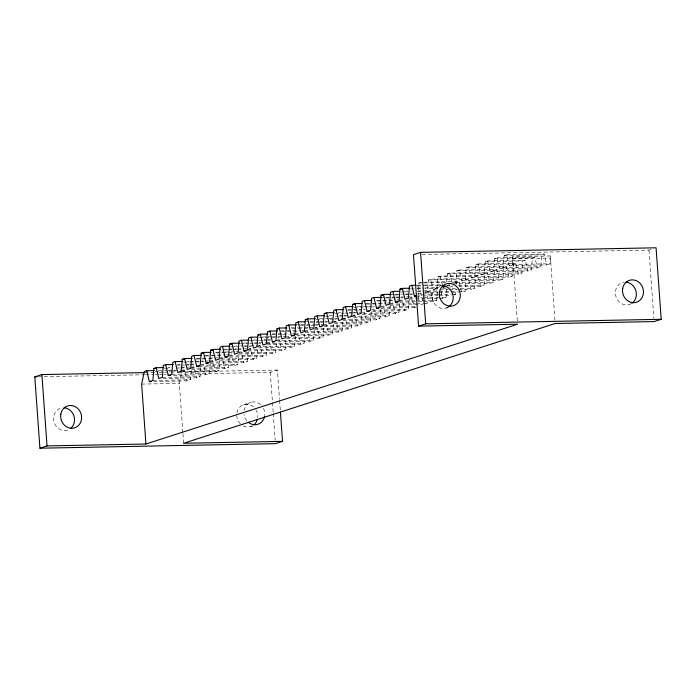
<?xml version="1.0" encoding="UTF-8"?>
<svg xmlns="http://www.w3.org/2000/svg" width="696" height="696" viewBox="0 0 696 696"><rect width="100%" height="100%" fill="white"/><g stroke="black" fill="none" stroke-linecap="round" stroke-linejoin="round"><path stroke-width="0.52" stroke-dasharray="3.48 2.61" d="M153.633 381.521L187.006 380.877L190.556 379.738L191.356 369.741M163.099 378.467L196.481 377.824L200.03 376.675L200.822 366.688M210.279 363.643L209.479 373.63L205.929 374.77L172.564 375.414M178.802 372.43L215.386 371.725L218.935 370.577L219.736 360.589M191.504 369.315L224.86 368.671L228.41 367.523L229.201 357.535M198.821 366.305L234.326 365.618L237.875 364.469L238.676 354.481M210.436 363.208L243.791 362.564L247.341 361.424L248.141 351.436M248.307 351.001L281.654 350.358L285.203 349.218L286.004 339.222M258.851 347.93L291.119 347.304L294.669 346.164L295.469 336.177M267.238 344.903L300.585 344.259L304.143 343.111L304.935 333.123M277.782 341.823L310.059 341.205L313.609 340.057L314.401 330.069M296.722 335.724L328.99 335.098L332.54 333.958L333.34 323.971M305.118 332.688L338.517 332.044L342.067 330.905L342.945 319.916M342.989 320.482L376.388 319.838L379.938 318.698L380.738 308.711M353.533 317.411L385.862 316.784L389.412 315.645L390.204 305.657M425.508 304.013L427.283 303.439L428.24 291.45L430.606 290.684L433.199 301.525L436.749 300.385L437.706 288.396L424.777 288.649M439.428 298.54L442.665 298.48L446.214 297.331L446.936 288.344M423.455 282.219L459.003 281.532L461.596 292.372L465.154 291.233L466.111 279.244L468.478 278.478L471.07 289.319L474.62 288.179L475.577 276.19L477.943 275.425L480.536 286.274L484.085 285.125L485.042 273.137L487.409 272.38L490.001 283.22L493.551 282.071L494.508 270.091L496.874 269.326L499.467 280.166L503.025 279.018L503.982 267.038L506.349 266.272L508.941 277.112L512.491 275.973L513.448 263.984L515.814 263.219L518.407 274.059L521.957 272.919L522.913 260.93L525.28 260.173L527.872 271.014L531.422 269.865L532.379 257.877L534.745 257.12L537.338 267.96L540.888 266.812L541.845 254.832L544.22 254.066L546.812 264.906L550.362 263.767L550.353 255.963L512.7 256.694L512.239 258.781L512.648 264.489L509.098 265.637L506.505 254.797L504.139 255.562L503.182 267.542L499.632 268.691L497.04 257.851L494.673 258.608L493.716 270.596L490.167 271.736L487.574 260.896L485.208 261.661L484.242 273.65L480.692 274.79L478.1 263.949L475.733 264.715L474.776 276.695L471.227 277.843L468.634 267.003L466.268 267.769L465.311 279.749L461.761 280.897L459.169 270.057L456.802 270.822L455.845 282.802L454.07 283.376M219.901 360.154L253.257 359.51L256.807 358.37L257.764 346.382M229.375 357.109L262.723 356.465L266.272 355.317L267.229 343.337M238.841 354.055L272.188 353.411L275.738 352.263L276.695 340.283M286.178 338.795L319.525 338.152L323.075 337.003L324.031 325.023M314.583 329.643L347.991 328.999L351.541 327.851L352.498 315.871M324.058 326.589L357.457 325.945L361.006 324.797L361.964 312.817M334.602 323.518L366.923 322.892L370.472 321.743L371.429 309.764M361.929 314.383L395.328 313.739L398.878 312.591L399.835 300.611L402.201 299.845L404.794 310.686L408.343 309.537L409.144 299.55M421.298 282.263L418.931 283.028L417.974 295.008L437.366 294.634M418.374 299.498L418.766 294.504L421.132 293.738L422.785 300.637M424.777 292.816L427.44 291.955L428.397 279.975L430.763 279.209L468.478 278.478M477.943 275.425L440.229 276.155L437.862 276.921L436.905 288.901L433.356 290.049L430.763 279.209M446.693 281.863L447.337 273.867L449.703 273.11L487.409 272.38M453.905 294.852L455.68 294.277L456.08 289.284M456.48 284.299L456.637 282.298L459.003 281.532M182.865 432.581L179.316 383.357L181.821 371.847M422.141 254.492L648.968 250.116L653.031 248.794M200.987 364.695L203.336 363.93L205.929 374.77M191.513 367.749L193.888 366.983L196.481 377.824M210.436 361.642L212.793 360.876L215.386 371.725M439.211 286.117L441.238 285.464M238.832 352.489L241.199 351.724L243.791 362.564M248.298 349.435L250.664 348.67L253.257 359.51M182.047 370.803L184.414 370.037L187.006 380.877M219.893 358.588L222.259 357.831L224.86 368.671M229.367 355.543L231.733 354.777L234.326 365.618M258.555 346.13L260.13 345.625L262.723 356.465M268.021 343.076L269.596 342.571L272.188 353.411M277.486 340.031L279.061 339.517L281.654 350.358M286.16 337.229L288.527 336.464L291.119 347.304M295.626 334.176L297.992 333.41L300.585 344.259M305.1 331.122L307.458 330.365L310.059 341.205M314.566 328.077L316.932 327.311L319.525 338.152M324.815 324.771L326.398 324.258L328.99 335.098M343.024 318.916L345.39 318.15L347.991 328.999M353.281 315.61L354.864 315.105L357.457 325.945M362.755 312.565L364.33 312.052L366.923 322.892M372.221 309.511L373.796 308.998L376.388 319.838M380.895 306.71L383.261 305.944L385.862 316.784M390.369 303.656L392.735 302.89L395.328 313.739M410.092 297.305L411.667 296.792L414.259 307.632L416.034 307.058M447.171 285.343L449.538 284.586L450.242 287.544M446.206 308.058L448.241 307.406M171.808 374.352L270.309 372.325L277.417 370.037L279.514 399.217M243.713 404.654L250.812 402.366M250.708 426.605L252.744 425.943M333.497 321.97L335.924 321.204L338.517 332.044M506.505 254.797L544.22 254.066M504.139 255.562L541.845 254.832M497.04 257.851L534.745 257.12M494.673 258.608L532.379 257.877M512.239 258.781L549.953 258.059M487.574 260.896L525.28 260.173M485.208 261.661L522.913 260.93M478.1 263.949L515.814 263.219M475.733 264.715L513.448 263.984M512.648 264.489L550.362 263.767M509.098 265.637L546.812 264.906M468.634 267.003L506.349 266.272M466.268 267.769L503.982 267.038M503.182 267.542L540.888 266.812M499.632 268.691L537.338 267.96M459.169 270.057L496.874 269.326M456.802 270.822L494.508 270.091M493.716 270.596L531.422 269.865M490.167 271.736L527.872 271.014M447.337 273.867L485.042 273.137M484.242 273.65L521.957 272.919M480.692 274.79L518.407 274.059M437.862 276.921L475.577 276.19M474.776 276.695L512.491 275.973M471.227 277.843L508.941 277.112M428.397 279.975L466.111 279.244M465.311 279.749L503.025 279.018M461.761 280.897L499.467 280.166M418.931 283.028L423.238 282.941M424.316 282.924L445.866 282.506M452.33 282.385L456.637 282.298M455.845 282.802L493.551 282.071M453.374 283.925L490.001 283.22M417.217 285.212L423.681 285.082M424.76 285.064L440.916 284.751M417.008 285.934L440.707 285.473M446.38 285.856L452.844 285.725M458.229 285.621L484.085 285.125M449.285 286.874L454.679 286.769M458.986 286.682L480.536 286.274M417.443 288.074L423.907 287.953M424.986 287.926L438.993 287.657M410.77 288.918L423.699 288.666M442.291 288.805L446.606 288.718M451.991 288.614L456.298 288.527M460.613 288.449L474.62 288.179M433.356 290.049L438.741 289.945M439.82 289.928L448.442 289.762M449.52 289.736L457.063 289.588M458.142 289.571L471.07 289.319M404.741 291.189L411.214 291.067M417.678 290.937L430.606 290.684M401.305 291.972L407.769 291.85M417.461 291.659L423.925 291.537M425.004 291.511L428.24 291.45M427.44 291.955L438.21 291.746M439.289 291.728L450.068 291.52M451.147 291.502L457.611 291.372M458.681 291.354L465.154 291.233M423.89 293.103L437.897 292.833M438.976 292.807L450.825 292.581M451.904 292.564L458.368 292.433M390.969 294.321L394.197 294.26M395.276 294.243L403.897 294.077M404.976 294.051L409.283 293.973M410.362 293.947L412.519 293.912M417.905 293.808L421.132 293.738M395.067 294.965L398.295 294.904M405.838 294.756L409.074 294.695M410.153 294.669L412.302 294.625M438.445 294.617L451.373 294.365M452.452 294.347L455.68 294.277M416.573 296.113L421.967 296.009M423.038 295.983L438.123 295.696M439.202 295.678L451.052 295.443M381.504 297.375L384.731 297.314M385.81 297.296L394.432 297.122M395.511 297.105L399.817 297.018M400.896 297.001L405.202 296.922M406.281 296.896L411.667 296.792M385.601 298.01L395.293 297.827M396.372 297.81L399.608 297.74M400.678 297.723L402.836 297.679M408.509 298.062L422.515 297.792M423.586 297.766L446.214 297.331M409.265 299.123L414.651 299.019M415.73 298.993L438.358 298.558M376.345 300.341L395.737 299.967M396.816 299.95L402.201 299.845M377.206 301.046L393.37 300.733M399.034 301.116L415.199 300.803M416.278 300.776L436.749 300.385M399.8 302.177L422.42 301.733M423.499 301.716L433.199 301.525M365.8 303.413L386.271 303.021M387.341 302.995L392.735 302.89M366.661 304.117L384.975 303.76M389.569 304.161L415.425 303.665M416.504 303.647L427.283 303.439M390.325 305.222L422.655 304.604M357.405 306.449L371.412 306.179M377.876 306.049L381.112 305.988M353.959 307.232L374.431 306.832M381.182 307.197L415.66 306.527M380.86 308.276L414.259 307.632M347.939 309.502L352.246 309.415M353.324 309.398L361.946 309.233M363.025 309.207L365.183 309.163M347.73 310.225L357.422 310.033M358.501 310.016L364.965 309.885M372.786 310.225L408.343 309.537M372.473 311.312L404.794 310.686M338.474 312.548L340.622 312.513M349.244 312.347L352.481 312.278M353.559 312.26L357.866 312.173M358.945 312.156L362.172 312.095M335.028 313.339L343.65 313.165M344.72 313.148L347.957 313.087M349.035 313.061L352.263 313M353.342 312.983L355.499 312.939M363.321 313.278L398.878 312.591M329.008 315.601L332.236 315.54M339.779 315.392L343.015 315.332M344.085 315.314L351.628 315.166M352.707 315.149L354.864 315.105M325.563 316.384L330.948 316.28M335.255 316.202L338.491 316.141M339.57 316.115L342.797 316.054M343.876 316.036L346.034 315.993M351.697 316.375L389.412 315.645M319.534 318.655L328.155 318.49M329.234 318.464L345.39 318.15M316.088 319.438L322.553 319.316M330.095 319.168L333.332 319.107M334.411 319.081L336.56 319.038M342.232 319.421L379.938 318.698M305.762 321.787L308.989 321.726M310.068 321.709L318.69 321.543M319.769 321.517L324.075 321.439M325.154 321.413L332.697 321.265M333.775 321.248L335.924 321.204M309.833 322.431L315.21 322.326M316.288 322.3L319.516 322.239M320.586 322.222L323.814 322.161M324.893 322.135L327.042 322.091M333.836 322.457L370.472 321.743M296.279 324.841L299.506 324.78M300.585 324.762L314.566 324.493M315.636 324.466L319.942 324.388M321.021 324.362L326.398 324.258M300.368 325.484L310.042 325.293M311.121 325.276L314.348 325.215M315.427 325.189L317.576 325.145M324.371 325.502L361.006 324.797M291.111 327.807L297.566 327.685M298.645 327.668L308.319 327.477M309.398 327.459L316.932 327.311M291.972 328.512L308.111 328.199M314.905 328.555L351.541 327.851M280.566 330.878L301.011 330.487M302.081 330.47L305.309 330.4M281.428 331.583L299.715 331.226M304.361 331.627L342.067 330.905M272.18 333.915L286.16 333.645M292.616 333.514L295.844 333.454M271.962 334.637L281.645 334.445M282.724 334.428L289.179 334.298M294.895 334.68L332.54 333.958M262.714 336.968L267.012 336.881M268.09 336.864L271.318 336.794M272.397 336.777L276.695 336.699M277.774 336.673L282.071 336.594M283.15 336.568L286.378 336.507M259.269 337.751L279.705 337.351M287.579 337.69L323.075 337.003M253.248 340.022L256.476 339.952M264.001 339.813L267.229 339.744M268.308 339.726L270.457 339.683M249.803 340.805L258.407 340.631M259.486 340.614L262.714 340.553M263.784 340.535L267.012 340.466M268.09 340.448L270.239 340.405M275.955 340.788L313.609 340.057M243.774 343.067L250.229 342.945M254.536 342.858L257.764 342.797M258.842 342.78L269.596 342.571M240.338 343.85L248.942 343.685M250.021 343.667L253.248 343.606M254.318 343.58L257.546 343.519M258.625 343.502L260.774 343.459M266.49 343.841L304.143 343.111M234.308 346.121L242.921 345.955M243.992 345.938L256.902 345.686M257.981 345.668L260.13 345.625M230.863 346.904L237.319 346.782M244.853 346.634L248.08 346.573M249.159 346.556L251.308 346.512M257.024 346.886L294.669 346.164M222.694 349.218L236.675 348.94M237.754 348.922L242.06 348.835M243.13 348.818L250.664 348.67M224.625 349.897L227.853 349.827M228.932 349.81L232.16 349.749M233.238 349.723L236.466 349.662M237.545 349.644L241.843 349.557M247.55 349.94L285.203 349.218M215.377 352.228L223.981 352.054M225.06 352.037L234.743 351.845M235.822 351.828L241.199 351.724M216.239 352.924L232.377 352.611M239.163 352.968L275.738 352.263M204.833 355.299L225.278 354.899M226.357 354.882L229.584 354.821M205.694 355.995L223.981 355.647M229.697 356.021L266.272 355.317M196.437 358.327L208.278 358.101M209.348 358.075L213.655 357.996M214.733 357.97L217.961 357.909M219.031 357.892L222.259 357.831M196.22 359.049L214.516 358.692M221.302 359.058L256.807 358.37M186.972 361.381L189.121 361.337M190.199 361.32L198.804 361.154M199.882 361.128L204.189 361.05M205.259 361.024L208.487 360.963M209.566 360.946L212.793 360.876M183.535 362.164L203.98 361.763M209.679 362.146L247.341 361.424M177.506 364.434L179.655 364.391M187.189 364.243L189.347 364.199M190.417 364.182L194.723 364.095M177.297 365.156L180.525 365.087M181.604 365.069L184.831 365.009M185.91 364.982L189.138 364.921M190.217 364.904L194.523 364.817M200.213 365.2L237.875 364.469M168.041 367.479L170.198 367.445M180.96 367.236L189.573 367.062M190.652 367.044L193.888 366.983M164.604 368.271L169.981 368.167M176.445 368.036L179.672 367.975M180.751 367.958L185.058 367.871M190.748 368.254L228.41 367.523M158.575 370.533L167.188 370.368M168.267 370.35L172.573 370.263M173.652 370.246L181.186 370.098M182.265 370.081L184.414 370.037M155.13 371.316L161.594 371.194M169.128 371.046L172.356 370.985M173.434 370.968L175.592 370.925M181.282 371.307L218.935 370.577M145.003 372.586L158.027 372.343M159.114 372.316L163.456 372.238M164.543 372.212L175.392 372.003M182.996 371.855L277.417 370.037M38.054 376.806L144.42 374.752M145.499 374.735L154.181 374.561M155.269 374.544L158.523 374.483M159.61 374.457L162.864 374.396M163.951 374.378L166.126 374.335M162.342 377.406L200.03 376.675M152.876 380.46L190.556 379.738M141.636 384.088L179.316 383.357M449.703 273.11L452.296 283.942M440.229 276.155L442.586 286.012M441.012 291.58L442.665 298.48M182.944 433.651L183.64 443.274M648.968 250.116L653.866 318.342M550.353 255.963L554.964 320.282M512.7 256.694L517.311 321.013M279.592 400.296L280.366 411.11M270.309 372.325L272.406 401.505M272.484 402.584L273.18 412.31M273.258 413.398L275.198 440.411M246.819 420.836A11.519 10.388 72.1 0 1 243.957 414.538M243.992 410.579A11.519 10.388 72.1 0 1 261.139 405.124M263.453 408.334A11.519 10.388 72.1 0 1 264.767 415.129M631.054 303.813A11.519 10.388 72.1 0 1 615.986 296.705A11.519 10.388 72.1 0 1 624.164 282.202M447.876 307.345A11.519 10.388 72.1 0 1 432.808 300.237A11.519 10.388 72.1 0 1 440.986 285.734M67.538 430.137A11.519 10.388 72.1 0 1 54.14 422.315A11.519 10.388 72.1 0 1 60.543 408.195M252.378 425.882A11.519 10.388 72.1 0 1 242.686 425.613M240.39 423.838A11.519 10.388 72.1 0 1 236.744 415.834M236.892 412.867A11.519 10.388 72.1 0 1 254.031 407.412M255.867 409.744A11.519 10.388 72.1 0 1 257.659 417.417"/><path stroke-width="1.04" d="M163.734 367.566L156.2 367.714L153.833 368.471L152.876 380.46L149.327 381.608L146.734 370.768L144.368 371.525L141.636 384.088L145.925 444.005L47.032 445.918L39.924 448.207L34.8 376.867L41.899 374.579L143.924 372.612M192.139 358.414L184.605 358.553L182.239 359.319L181.282 371.307L177.732 372.447L175.14 361.607L172.773 362.372L171.808 374.352L168.258 375.501L165.665 364.66L163.299 365.426L162.342 377.406L158.792 378.554L156.2 367.714M211.071 352.306L203.536 352.454L201.17 353.22L200.213 365.2L196.663 366.348L194.071 355.508L191.704 356.265L190.748 368.254L187.198 369.393L184.605 358.553M220.536 349.253L213.011 349.401L210.644 350.166L209.679 362.146L206.129 363.295L203.536 352.454M239.476 343.154L231.942 343.302L229.576 344.059L228.619 356.048L225.069 357.187L222.476 346.347L220.11 347.113L219.153 359.092L215.603 360.241L213.011 349.401M267.873 333.993L260.348 334.141L257.981 334.906L257.024 346.886L253.475 348.035L250.882 337.195L248.515 337.96L247.55 349.94L244 351.089L241.408 340.248L239.041 341.005L238.084 352.994L234.535 354.134L231.942 343.302M286.813 327.894L279.279 328.042L276.912 328.799L275.955 340.788L272.406 341.927L269.813 331.087L267.447 331.853L266.49 343.841L262.94 344.981L260.348 334.141M315.227 318.742L307.684 318.881L305.318 319.647L304.361 331.627L300.811 332.775L298.219 321.935L295.852 322.7L294.895 334.68L291.346 335.829L288.753 324.988L286.378 325.754L285.421 337.734L281.871 338.882L279.279 328.042M334.158 312.635L326.624 312.782L324.249 313.539L323.292 325.528L319.742 326.668L317.15 315.836L314.783 316.593L313.826 328.582L310.277 329.721L307.684 318.881M362.564 303.482L355.021 303.621L352.655 304.387L351.697 316.375L348.148 317.515L345.555 306.675L343.189 307.441L342.232 319.421L338.682 320.569L336.09 309.729L333.723 310.494L332.766 322.474L329.217 323.623L326.624 312.782M390.969 294.321L383.426 294.469L381.06 295.235L380.103 307.214L376.553 308.363L373.961 297.523L371.594 298.288L370.637 310.268L367.079 311.408L364.486 300.576L362.12 301.333L361.163 313.322L357.613 314.462L355.021 303.621M409.9 288.222L402.358 288.37L399.991 289.127L399.034 301.116L395.485 302.255L392.892 291.415L390.526 292.181L389.569 304.161L386.019 305.309L383.426 294.469M280.445 412.189L282.541 441.368L183.64 443.274L555.199 323.492L654.101 321.587L661.2 319.299L656.067 247.793L420.558 252.37L413.459 254.658L418.583 326.137L517.537 324.223L145.925 444.005M416.138 285.23L411.832 285.316L409.465 286.073L408.509 298.062L404.95 299.202L402.358 288.37M411.832 285.316L414.425 296.157L416.199 295.582M445.483 286.143L442.821 286.996L444.979 286.952M418.583 326.137L425.691 323.849L661.2 319.299M282.541 441.368L275.433 443.656L39.924 448.207M399.991 289.127L402.149 289.084M392.892 291.415L399.356 291.293M381.06 295.235L383.218 295.191M414.425 296.157L416.573 296.113M373.961 297.523L381.504 297.375M364.486 300.576L372.029 300.428M395.485 302.255L397.642 302.212M352.655 304.387L354.812 304.343M345.555 306.675L353.098 306.527M376.553 308.363L378.702 308.319M336.09 309.729L343.633 309.581M367.079 311.408L369.237 311.373M324.249 313.539L326.407 313.505M317.15 315.836L324.693 315.688M305.318 319.647L307.475 319.603M298.219 321.935L304.683 321.813M288.753 324.988L296.279 324.841M319.742 326.668L321.9 326.633M276.912 328.799L279.07 328.764M269.813 331.087L277.347 330.948M257.981 334.906L260.13 334.863M291.346 335.829L294.565 335.768M250.882 337.195L257.329 337.073M241.408 340.248L248.942 340.1M272.406 341.927L274.555 341.893M229.576 344.059L231.725 344.015M222.476 346.347L230.011 346.208M210.644 350.166L212.793 350.123M244 351.089L246.158 351.045M201.17 353.22L203.328 353.176M194.071 355.508L201.605 355.36M225.069 357.187L227.218 357.144M182.239 359.319L184.388 359.275M175.14 361.607L182.665 361.459M206.129 363.295L208.287 363.251M165.665 364.66L173.2 364.513M196.663 366.348L198.821 366.305M153.833 368.471L155.991 368.436M146.734 370.768L154.268 370.62M34.8 376.867L36.966 376.823M168.258 375.501L170.416 375.457M149.327 381.608L151.476 381.565M420.558 252.37L425.691 323.849M41.899 374.579L47.032 445.918M264.637 416.104A11.519 10.388 72.1 0 1 248.211 422.211M625.982 282.167A11.519 10.388 72.1 0 1 635.927 290.885A11.519 10.388 72.1 0 1 631.829 303.343M441.89 285.673A11.519 10.388 72.1 0 1 452.609 293.938A11.519 10.388 72.1 0 1 448.65 306.875M64.136 407.778A11.519 10.388 72.1 0 1 73.941 416.017A11.519 10.388 72.1 0 1 70.714 428.397M257.329 419.34A11.519 10.388 72.1 0 1 253.883 424.865M60.822 414.12A11.519 10.388 72.1 0 0 74.646 427.849A11.519 10.388 72.1 0 0 77.969 408.665A11.519 10.388 72.1 0 0 60.822 414.12M439.489 292.042A11.519 10.388 72.1 0 0 453.305 305.77A11.519 10.388 72.1 0 0 456.637 286.587A11.519 10.388 72.1 0 0 439.489 292.042M622.668 288.509A11.519 10.388 72.1 0 0 636.483 302.238A11.519 10.388 72.1 0 0 639.807 283.055A11.519 10.388 72.1 0 0 622.668 288.509"/></g></svg>
